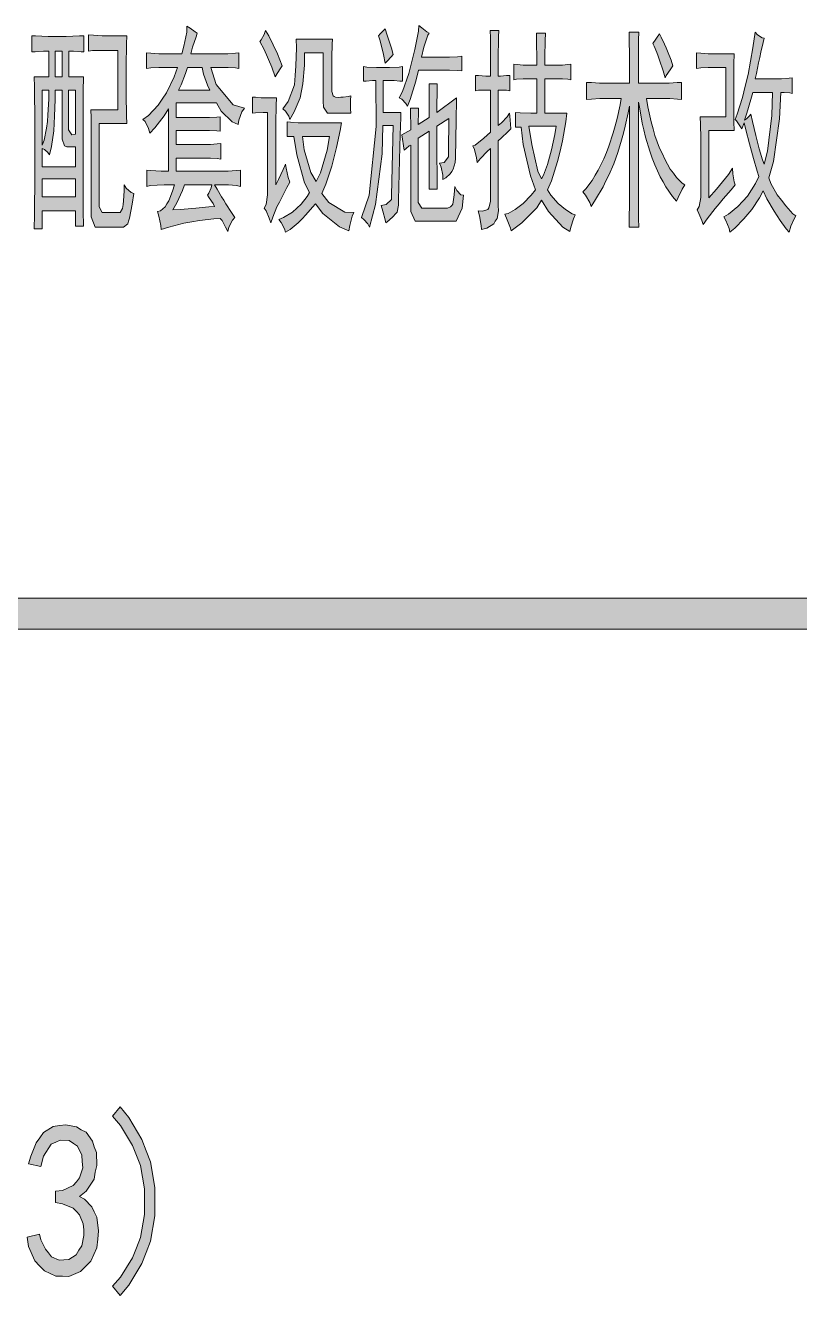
# Model space of a CAD drawing. Header units: millimetres. Extents: x 805 to 6044844, y 120 to 7887884.
# Drawn here: x 6040353 to 6041966, y 7809099 to 7811746 of the extents above; entities that cross this region are included whole.
import ezdxf

# ---------------------------------------------------------------- set-up
doc = ezdxf.new("R2010")
doc.units = ezdxf.units.MM

msp = doc.modelspace()

# ---------------------------------------------------------------- hatches: boundary and pattern name
h = msp.add_hatch(color=0)
h.paths.add_polyline_path([(6040711.1, 7811729.5), (6040708.4, 7811721.5), (6040701.4, 7811700), (6040697.6, 7811686.6), (6040766.9, 7811686.6), (6040774.9, 7811686.6), (6040790.5, 7811687.7), (6040797.5, 7811688.2), (6040797.5, 7811656), (6040791, 7811657.1), (6040775.5, 7811657.6), (6040766.9, 7811657.6), (6040739, 7811657.6), (6040750.2, 7811622.7), (6040785.7, 7811580.3), (6040809.3, 7811573.4), (6040803.9, 7811565.3), (6040797.5, 7811548.1), (6040796.4, 7811539), (6040784, 7811544.4), (6040761, 7811566.9), (6040750.8, 7811584.1), (6040667, 7811584.1), (6040667, 7811553.5), (6040729.3, 7811553.5), (6040736.8, 7811553.5), (6040751.8, 7811554.6), (6040758.8, 7811555.1), (6040758.8, 7811525.1), (6040751.8, 7811525.6), (6040736.8, 7811526.7), (6040729.3, 7811526.7), (6040667, 7811526.7), (6040667, 7811497.7), (6040730.9, 7811497.7), (6040738.4, 7811497.7), (6040752.4, 7811498.8), (6040759.9, 7811499.8), (6040759.9, 7811467.1), (6040752.4, 7811468.2), (6040738.4, 7811469.3), (6040730.9, 7811469.3), (6040667, 7811469.3), (6040667, 7811441.9), (6040767.9, 7811441.9), (6040775.5, 7811441.9), (6040792.1, 7811443), (6040801.2, 7811444), (6040801.2, 7811409.7), (6040792.6, 7811411.8), (6040776, 7811413.4), (6040767.9, 7811413.4), (6040747, 7811413.4), (6040752.4, 7811404.3), (6040761.5, 7811388.2), (6040766.3, 7811381.2), (6040770.6, 7811373.7), (6040782.4, 7811356), (6040789.4, 7811345.3), (6040784.6, 7811339.9), (6040777.1, 7811325.4), (6040774.4, 7811316.3), (6040770.1, 7811325.4), (6040762.6, 7811338.8), (6040758.8, 7811343.1), (6040745.4, 7811342.6), (6040715.9, 7811338.8), (6040699.8, 7811336.2), (6040683.1, 7811333.5), (6040651.5, 7811325.4), (6040635.9, 7811320.1), (6040634.8, 7811328.6), (6040631.1, 7811348), (6040628.4, 7811357.6), (6040634.3, 7811359.2), (6040644, 7811367.3), (6040647.7, 7811373.7), (6040651.5, 7811380.2), (6040659.5, 7811400), (6040663.8, 7811413.4), (6040641.8, 7811413.4), (6040612.8, 7811411.8), (6040605.9, 7811409.7), (6040605.9, 7811444), (6040613.4, 7811443), (6040635.9, 7811441.9), (6040650.9, 7811441.9), (6040650.9, 7811571.8), (6040641.8, 7811557.3), (6040622.5, 7811532), (6040612.3, 7811521.3), (6040609.6, 7811531), (6040602.6, 7811545.5), (6040597.8, 7811549.8), (6040609.1, 7811557.8), (6040629.5, 7811579.3), (6040638.1, 7811592.2), (6040646.7, 7811605), (6040662.8, 7811638.3), (6040669.7, 7811657.6), (6040638.6, 7811657.6), (6040631.1, 7811657.6), (6040614.4, 7811657.1), (6040605.3, 7811656), (6040605.3, 7811688.2), (6040614.4, 7811687.7), (6040631.1, 7811686.6), (6040638.6, 7811686.6), (6040678.9, 7811686.6), (6040683.1, 7811702.7), (6040689, 7811731.7), (6040689.6, 7811744), (6040696, 7811739.7), (6040706.8, 7811732.2)])
h.paths.add_polyline_path([(6040660.1, 7811361.4), (6040676.2, 7811361.9), (6040699.8, 7811364.1), (6040707.8, 7811364.6), (6040715.3, 7811365.7), (6040735.2, 7811367.3), (6040747, 7811368.4), (6040743.8, 7811374.8), (6040735.7, 7811386.6), (6040732, 7811392), (6040735.2, 7811396.3), (6040740, 7811407), (6040741.6, 7811413.4), (6040684.2, 7811413.4), (6040680.5, 7811401.6), (6040668.1, 7811375.9)])
h.paths.add_polyline_path([(6040737.3, 7811610.9), (6040732, 7811621.1), (6040723.9, 7811644.2), (6040721.2, 7811657.6), (6040690.7, 7811657.6), (6040686.4, 7811645.3), (6040677.2, 7811621.7), (6040671.9, 7811610.9)])
h = msp.add_hatch(color=0)
h.dxf.hatch_style = 2
h.paths.add_polyline_path([(6041102.3, 7811738.7), (6041107.1, 7811725.2), (6041115.7, 7811698.4), (6041119.5, 7811685), (6041115.2, 7811680.2), (6041106.6, 7811671), (6041102.3, 7811666.8), (6041099.1, 7811685), (6041092.1, 7811713.4), (6041088.9, 7811724.2), (6041092.1, 7811727.9), (6041099.1, 7811734.9)])
h = msp.add_hatch(color=0)
h.dxf.hatch_style = 2
h.paths.add_polyline_path([(6041194.1, 7811729.5), (6041191.4, 7811725.2), (6041183.3, 7811700), (6041178.5, 7811679.6), (6041228.9, 7811679.6), (6041237, 7811679.6), (6041253.6, 7811680.2), (6041262.2, 7811681.2), (6041262.2, 7811650.7), (6041253.6, 7811651.7), (6041237, 7811652.3), (6041228.9, 7811652.3), (6041172.1, 7811652.3), (6041166.7, 7811629.2), (6041154.9, 7811591.1), (6041149, 7811577.1), (6041145.8, 7811583), (6041137.2, 7811592.2), (6041131.8, 7811594.8), (6041138.8, 7811607.7), (6041152.2, 7811645.3), (6041158.1, 7811670.5), (6041164.5, 7811695.7), (6041172.1, 7811733.3), (6041173.1, 7811745.6), (6041179, 7811740.3), (6041189.2, 7811732.2)])
h = msp.add_hatch(color=0)
h.paths.add_polyline_path([(6040401.4, 7811638.3), (6040401.4, 7811692), (6040390.7, 7811692), (6040373.5, 7811690.9), (6040366, 7811690.4), (6040366, 7811724.2), (6040374, 7811723.6), (6040400.3, 7811722.6), (6040419.1, 7811722.6), (6040437.9, 7811722.6), (6040465.8, 7811723.6), (6040474.9, 7811724.2), (6040474.9, 7811690.4), (6040469, 7811690.9), (6040453.4, 7811692), (6040443.2, 7811692), (6040443.2, 7811638.3), (6040473.8, 7811638.3), (6040473.3, 7811608.3), (6040473.3, 7811532), (6040473.3, 7811485.4), (6040473.3, 7811438.7), (6040473.3, 7811359.2), (6040473.8, 7811327), (6040457.2, 7811327), (6040457.2, 7811359.2), (6040388, 7811359.2), (6040388, 7811321.7), (6040371.3, 7811321.7), (6040371.9, 7811350.6), (6040372.4, 7811433.3), (6040372.4, 7811487), (6040372.4, 7811541.7), (6040371.9, 7811617.4), (6040371.3, 7811638.3)])
h.paths.add_polyline_path([(6040388, 7811451), (6040457.2, 7811451), (6040457.2, 7811492.3), (6040439, 7811492.3), (6040434.1, 7811495), (6040429.3, 7811508.4), (6040429.3, 7811519.2), (6040429.3, 7811610.9), (6040414.8, 7811610.9), (6040414.8, 7811591.1), (6040413.7, 7811556.2), (6040412.7, 7811541.2), (6040412.1, 7811525.6), (6040407.3, 7811493.4), (6040403, 7811476.2), (6040399.8, 7811480.5), (6040392.3, 7811487), (6040388, 7811489.1)])
h.paths.add_polyline_path([(6040457.2, 7811388.2), (6040457.2, 7811425.8), (6040388, 7811425.8), (6040388, 7811388.2)])
h.paths.add_polyline_path([(6040442.7, 7811539), (6040442.7, 7811527.8), (6040449.7, 7811517.6), (6040457.2, 7811519.2), (6040457.2, 7811610.9), (6040442.7, 7811610.9)])
h.paths.add_polyline_path([(6040388, 7811496.1), (6040391.7, 7811506.8), (6040397.1, 7811531.5), (6040398.7, 7811545.5), (6040399.8, 7811559.4), (6040401.4, 7811592.2), (6040401.4, 7811610.9), (6040388, 7811610.9)])
h.paths.add_polyline_path([(6040429.3, 7811638.3), (6040429.3, 7811692), (6040414.8, 7811692), (6040414.8, 7811638.3)])
h = msp.add_hatch(color=0)
h.dxf.hatch_style = 2
h.paths.add_polyline_path([(6040484, 7811726.3), (6040494.8, 7811725.2), (6040512.5, 7811724.2), (6040520, 7811724.2), (6040564, 7811724.2), (6040563.5, 7811707), (6040562.9, 7811660.3), (6040562.9, 7811630.8), (6040562.9, 7811602.3), (6040563.5, 7811557.3), (6040564, 7811541.2), (6040506.6, 7811541.2), (6040506.6, 7811379.1), (6040506.6, 7811367.3), (6040512.5, 7811356), (6040517.8, 7811356), (6040546.8, 7811356), (6040550.6, 7811356), (6040554.9, 7811364.1), (6040556.5, 7811372.1), (6040557.6, 7811380.2), (6040558.6, 7811400.6), (6040558.6, 7811413.4), (6040562.9, 7811406.5), (6040573.1, 7811397.3), (6040578.5, 7811395.2), (6040575.3, 7811373.2), (6040569.9, 7811344.2), (6040567.8, 7811337.8), (6040566.1, 7811331.9), (6040557.6, 7811325.4), (6040551.1, 7811325.4), (6040506.6, 7811325.4), (6040498.5, 7811325.4), (6040489.9, 7811346.9), (6040489.9, 7811368.4), (6040489.9, 7811512.2), (6040489.9, 7811525.1), (6040489.9, 7811553.5), (6040489.4, 7811569.6), (6040545.8, 7811569.6), (6040545.8, 7811693.6), (6040523.2, 7811693.6), (6040492.6, 7811693), (6040484, 7811692)])
h = msp.add_hatch(color=0)
h.dxf.hatch_style = 2
h.paths.add_polyline_path([(6040853.3, 7811734.9), (6040860.2, 7811723.6), (6040878, 7811686.6), (6040888.2, 7811661.4), (6040884.9, 7811657.1), (6040877.4, 7811645.3), (6040873.7, 7811638.3), (6040866.2, 7811658.7), (6040850.1, 7811695.7), (6040841.5, 7811711.8), (6040844.1, 7811715.6), (6040850.1, 7811726.9)])
h = msp.add_hatch(color=0)
h.dxf.hatch_style = 2
h.paths.add_polyline_path([(6040989.6, 7811562.6), (6040982.1, 7811562.6), (6040974, 7811575), (6040973.5, 7811587.9), (6040973.5, 7811688.2), (6040934.3, 7811688.2), (6040934.3, 7811663), (6040931.1, 7811623.8), (6040928.4, 7811609.3), (6040925.2, 7811594.8), (6040912.8, 7811565.3), (6040903.7, 7811549.8), (6040901.6, 7811556.2), (6040894.6, 7811566.9), (6040889.2, 7811571.8), (6040900.5, 7811586.8), (6040913.4, 7811621.7), (6040915, 7811641.5), (6040916.6, 7811661.4), (6040917.7, 7811699), (6040917.1, 7811717.2), (6040992.8, 7811717.2), (6040992.3, 7811706.5), (6040991.7, 7811679.6), (6040991.7, 7811663), (6040991.7, 7811614.7), (6040991.7, 7811607.7), (6040993.9, 7811599.1), (6040996.6, 7811597.5), (6040999.2, 7811596.4), (6041006.2, 7811595.4), (6041010.5, 7811595.9), (6041014.8, 7811596.4), (6041025.5, 7811597.5), (6041031.4, 7811598.6), (6041030.4, 7811589.5), (6041030.4, 7811571.8), (6041031.4, 7811562.6)])
h = msp.add_hatch(color=0)
h.dxf.hatch_style = 2
h.paths.add_polyline_path([(6041362, 7811562.6), (6041362.6, 7811556.2), (6041363.7, 7811540.1), (6041364.7, 7811530.4), (6041358.3, 7811524), (6041345.4, 7811511.1), (6041338.4, 7811505.2), (6041338.4, 7811370.5), (6041339, 7811359.2), (6041335.7, 7811343.1), (6041332, 7811337.8), (6041328.8, 7811332.4), (6041314.3, 7811323.3), (6041303.5, 7811320.1), (6041302.5, 7811328.6), (6041299.3, 7811348.5), (6041296.6, 7811359.2), (6041305.2, 7811358.7), (6041316.4, 7811361.9), (6041318.6, 7811365.7), (6041320.2, 7811370), (6041322.3, 7811379.1), (6041322.3, 7811384.5), (6041322.3, 7811489.1), (6041315.4, 7811482.7), (6041301.4, 7811468.2), (6041294.4, 7811460.1), (6041293.3, 7811469.8), (6041288.5, 7811487), (6041285.3, 7811494.5), (6041290.1, 7811496.1), (6041308.4, 7811510.6), (6041322.3, 7811522.9), (6041322.3, 7811610.9), (6041312.7, 7811610.9), (6041297.1, 7811610.4), (6041290.7, 7811609.3), (6041290.7, 7811641.5), (6041297.1, 7811641), (6041312.7, 7811639.9), (6041322.3, 7811639.9), (6041322.3, 7811672.1), (6041321.8, 7811719.9), (6041321.3, 7811734.9), (6041339.5, 7811734.9), (6041339, 7811721.5), (6041338.4, 7811674.3), (6041338.4, 7811639.9), (6041343.3, 7811639.9), (6041355.6, 7811641), (6041362.6, 7811641.5), (6041362.6, 7811609.3), (6041355.6, 7811610.4), (6041343.3, 7811610.9), (6041338.4, 7811610.9), (6041338.4, 7811537.4), (6041344.9, 7811542.8), (6041356.7, 7811555.1)])
h = msp.add_hatch(color=0)
h.paths.add_polyline_path([(6041374.4, 7811564.2), (6041384, 7811563.7), (6041406.1, 7811562.6), (6041418.4, 7811562.6), (6041418.4, 7811634.5), (6041398, 7811634.5), (6041390, 7811634.5), (6041376.5, 7811633.5), (6041370.6, 7811632.4), (6041370.6, 7811665.1), (6041377.6, 7811664.1), (6041390, 7811663), (6041395.9, 7811663), (6041418.4, 7811663), (6041418.4, 7811676.9), (6041417.9, 7811709.7), (6041417.9, 7811729.5), (6041436.6, 7811729.5), (6041436.1, 7811713.4), (6041435.6, 7811680.2), (6041435.6, 7811663), (6041467.2, 7811663), (6041472.1, 7811663), (6041483.3, 7811664.1), (6041489.8, 7811665.1), (6041489.8, 7811632.4), (6041483.3, 7811633.5), (6041472.1, 7811634.5), (6041467.2, 7811634.5), (6041435.6, 7811634.5), (6041435.6, 7811562.6), (6041481.2, 7811562.6), (6041479, 7811544.4), (6041472.1, 7811505.2), (6041467.2, 7811483.7), (6041461.9, 7811461.7), (6041449, 7811421.5), (6041440.9, 7811402.7), (6041447.9, 7811392), (6041462.9, 7811374.8), (6041470.5, 7811368.4), (6041478.5, 7811361.9), (6041492.5, 7811353.3), (6041498.4, 7811350.6), (6041495.1, 7811342.6), (6041489.8, 7811325.4), (6041487.6, 7811316.3), (6041473.1, 7811325.4), (6041443.1, 7811357.6), (6041428.6, 7811381.2), (6041418.9, 7811365.7), (6041387.3, 7811334.5), (6041365.3, 7811317.9), (6041363.7, 7811323.3), (6041357.2, 7811340.4), (6041351.8, 7811352.3), (6041358.8, 7811353.9), (6041373.9, 7811361.9), (6041381.9, 7811368.4), (6041390, 7811374.8), (6041406.6, 7811392), (6041415.7, 7811402.7), (6041405.5, 7811432.2), (6041390.5, 7811497.7), (6041386.2, 7811533.7), (6041374.4, 7811533.7)])
h.paths.add_polyline_path([(6041402.3, 7811535.8), (6041408.2, 7811497.2), (6041421.1, 7811441.9), (6041428.6, 7811425.8), (6041432.4, 7811433.3), (6041440.9, 7811455.8), (6041445.2, 7811470.9), (6041449.5, 7811486.4), (6041456.5, 7811518.6), (6041459.2, 7811535.8)])
h = msp.add_hatch(color=0)
h.dxf.hatch_style = 2
h.paths.add_polyline_path([(6041611.6, 7811625.4), (6041611.6, 7811659.8), (6041611.6, 7811681.2), (6041611.1, 7811717.2), (6041611.1, 7811731.7), (6041631.5, 7811731.7), (6041630.9, 7811715.6), (6041630.4, 7811679.6), (6041630.4, 7811659.8), (6041630.4, 7811625.4), (6041687.3, 7811625.4), (6041694.8, 7811625.4), (6041711.4, 7811626.5), (6041720.5, 7811627), (6041720.5, 7811591.1), (6041712, 7811592.2), (6041695.9, 7811593.2), (6041688.3, 7811593.2), (6041647, 7811593.2), (6041649.7, 7811576.1), (6041656.7, 7811544.4), (6041661, 7811530.4), (6041664.7, 7811515.9), (6041674.4, 7811489.6), (6041680.3, 7811477.8), (6041685.7, 7811466.6), (6041696.9, 7811446.2), (6041703.4, 7811437.6), (6041709.8, 7811429), (6041721.6, 7811417.2), (6041727, 7811413.4), (6041721.6, 7811404.3), (6041713, 7811387.1), (6041709.8, 7811379.1), (6041701.8, 7811389.3), (6041687.8, 7811409.1), (6041681.9, 7811419.9), (6041676, 7811430.1), (6041664.7, 7811454.8), (6041659.4, 7811469.3), (6041654, 7811483.7), (6041645.4, 7811512.7), (6041641.7, 7811527.8), (6041638.4, 7811542.2), (6041633.1, 7811571.8), (6041630.4, 7811585.7), (6041630.4, 7811388.2), (6041630.4, 7811374.8), (6041630.9, 7811343.1), (6041631.5, 7811325.4), (6041611.1, 7811325.4), (6041611.1, 7811343.1), (6041611.6, 7811374.8), (6041611.6, 7811388.2), (6041611.6, 7811577.1), (6041608.9, 7811563.7), (6041603, 7811535.8), (6041599.3, 7811521.3), (6041595.5, 7811506.8), (6041587.5, 7811480.5), (6041583.7, 7811469.3), (6041579.4, 7811457.4), (6041568.7, 7811433.8), (6041562.8, 7811421.5), (6041556.9, 7811409.1), (6041541.3, 7811382.8), (6041531.6, 7811368.4), (6041529, 7811376.4), (6041520.4, 7811392), (6041514.5, 7811398.9), (6041520.9, 7811405.4), (6041533.8, 7811422.6), (6041540.2, 7811433.3), (6041546.7, 7811444), (6041558.5, 7811467.6), (6041563.8, 7811480.5), (6041568.7, 7811493.9), (6041577.8, 7811521.8), (6041582.1, 7811536.3), (6041586.4, 7811551.4), (6041592.3, 7811579.8), (6041594.4, 7811593.2), (6041556.9, 7811593.2), (6041549.9, 7811593.2), (6041532.7, 7811592.2), (6041522.5, 7811591.1), (6041522.5, 7811627), (6041532.7, 7811626.5), (6041549.3, 7811625.4), (6041555.8, 7811625.4)])
h = msp.add_hatch(color=0)
h.dxf.hatch_style = 2
h.paths.add_polyline_path([(6041674.4, 7811727.9), (6041678.1, 7811721), (6041685.1, 7811706.5), (6041688.3, 7811699), (6041691, 7811692), (6041698.5, 7811673.2), (6041702.3, 7811661.4), (6041696.4, 7811653.3), (6041688.3, 7811641), (6041686.2, 7811636.2), (6041681.9, 7811650.7), (6041674.4, 7811673.2), (6041671.7, 7811681.2), (6041668.5, 7811689.3), (6041663.1, 7811702.7), (6041660.4, 7811708.1)])
h = msp.add_hatch(color=0)
h.paths.add_polyline_path([(6041901.9, 7811427.9), (6041906.2, 7811416.1), (6041919.7, 7811392.5), (6041928.8, 7811381.2), (6041937.4, 7811369.4), (6041952.4, 7811353.3), (6041958.8, 7811348.5), (6041955.6, 7811344.2), (6041948.1, 7811327), (6041944.3, 7811314.7), (6041938.4, 7811321.7), (6041926.1, 7811338.8), (6041919.7, 7811348.5), (6041913.2, 7811358.7), (6041898.2, 7811384.5), (6041890.1, 7811400.6), (6041882.6, 7811386.6), (6041866.5, 7811361.9), (6041858.5, 7811352.3), (6041849.9, 7811342.6), (6041831.6, 7811323.3), (6041820.9, 7811314.7), (6041819.3, 7811322.7), (6041812.9, 7811338.8), (6041808.6, 7811346.9), (6041818.2, 7811352.3), (6041837.5, 7811368.4), (6041847.7, 7811379.1), (6041857.9, 7811389.8), (6041874.6, 7811416.1), (6041881.6, 7811431.1), (6041877.8, 7811441.9), (6041870.3, 7811468.2), (6041866, 7811483.7), (6041862.2, 7811498.8), (6041854.2, 7811528.3), (6041851, 7811542.8), (6041846.1, 7811530.4), (6041841.8, 7811536.3), (6041834.9, 7811546.5), (6041832.2, 7811549.8), (6041836.5, 7811561), (6041847.2, 7811595.4), (6041853.1, 7811619), (6041859, 7811643.1), (6041869.2, 7811699), (6041873.5, 7811731.7), (6041878.9, 7811726.3), (6041888.5, 7811719.9), (6041892.8, 7811718.8), (6041890.1, 7811709.7), (6041885.3, 7811689.8), (6041883.2, 7811678.6), (6041881, 7811667.3), (6041876.2, 7811645.3), (6041874, 7811634.5), (6041919.1, 7811634.5), (6041928.8, 7811634.5), (6041944.3, 7811635.6), (6041950.8, 7811636.2), (6041950.8, 7811604), (6041946, 7811605), (6041934.1, 7811605.6), (6041927.2, 7811605.6), (6041924.5, 7811550.8), (6041912.1, 7811461.7)])
h.paths.add_polyline_path([(6041851.5, 7811548.1), (6041855.8, 7811550.8), (6041862.2, 7811557.3), (6041864.9, 7811561), (6041868.1, 7811545.5), (6041875.1, 7811516.5), (6041878.9, 7811502.5), (6041882.1, 7811488.6), (6041889.1, 7811465.5), (6041892.3, 7811456.4), (6041899.3, 7811483.7), (6041908.4, 7811557.8), (6041910, 7811605.6), (6041868.7, 7811605.6), (6041864.9, 7811591.1), (6041856.3, 7811562.6)])
h = msp.add_hatch(color=0)
h.dxf.hatch_style = 2
h.paths.add_polyline_path([(6041830, 7811686.6), (6041829.5, 7811665.7), (6041829, 7811624.4), (6041829, 7811604), (6041829, 7811583), (6041829.5, 7811544.4), (6041830, 7811526.7), (6041776.9, 7811526.7), (6041776.9, 7811386.6), (6041793.5, 7811404.3), (6041818.2, 7811434.9), (6041826.3, 7811447.8), (6041827.3, 7811436.5), (6041830, 7811419.9), (6041832.2, 7811413.4), (6041823.6, 7811403.2), (6041807, 7811383.9), (6041798.9, 7811373.7), (6041790.3, 7811364.1), (6041773.7, 7811342.6), (6041765.6, 7811330.8), (6041762.9, 7811338.8), (6041756.5, 7811353.9), (6041752.7, 7811361.4), (6041757, 7811368.4), (6041760.3, 7811387.1), (6041760.3, 7811398.9), (6041760.3, 7811497.7), (6041760.3, 7811510.6), (6041759.7, 7811539), (6041759.2, 7811555.1), (6041812.9, 7811555.1), (6041812.9, 7811657.6), (6041783.3, 7811657.6), (6041775.8, 7811657.6), (6041760.3, 7811657.1), (6041751.7, 7811656), (6041751.7, 7811688.2), (6041760.3, 7811687.7), (6041775.8, 7811686.6), (6041783.3, 7811686.6)])
h = msp.add_hatch(color=0)
h.dxf.hatch_style = 2
h.paths.add_polyline_path([(6041138.8, 7811629.2), (6041133.4, 7811629.7), (6041121.6, 7811630.8), (6041115.7, 7811630.8), (6041098.5, 7811630.8), (6041098.5, 7811564.2), (6041135.6, 7811564.2), (6041135, 7811553.5), (6041134, 7811517.6), (6041133.4, 7811492.3), (6041130.7, 7811381.2), (6041130.7, 7811371), (6041127.5, 7811356.5), (6041123.8, 7811352.3), (6041120, 7811348), (6041110.3, 7811338.8), (6041103.9, 7811334.5), (6041102.8, 7811340.4), (6041097.5, 7811358.7), (6041094.2, 7811370.5), (6041105, 7811372.1), (6041115.7, 7811382.8), (6041115.7, 7811392), (6041119.5, 7811537.4), (6041097.5, 7811537.4), (6041096.4, 7811477.8), (6041082.4, 7811372.1), (6041070.1, 7811325.4), (6041066.3, 7811331.9), (6041058.3, 7811341.5), (6041053.5, 7811345.3), (6041069.6, 7811392), (6041084, 7811534.7), (6041083.5, 7811630.8), (6041076, 7811630.8), (6041063.1, 7811629.7), (6041057.2, 7811629.2), (6041057.2, 7811659.8), (6041064.2, 7811658.7), (6041084.6, 7811657.6), (6041097.5, 7811657.6), (6041111.4, 7811657.6), (6041131.8, 7811658.7), (6041138.8, 7811659.8)])
h = msp.add_hatch(color=0)
h.dxf.hatch_style = 2
h.paths.add_polyline_path([(6041156, 7811528.3), (6041156, 7811538.5), (6041155.4, 7811561), (6041155.4, 7811573.4), (6041172.1, 7811573.4), (6041172.1, 7811561.6), (6041171.5, 7811544.4), (6041171.5, 7811539), (6041194.6, 7811553.5), (6041194.6, 7811570.7), (6041194.1, 7811605.6), (6041194.1, 7811623.8), (6041210.7, 7811623.8), (6041210.7, 7811607.7), (6041210.2, 7811577.7), (6041210.2, 7811564.2), (6041251.5, 7811594.8), (6041251, 7811581.4), (6041250.4, 7811557.8), (6041250.4, 7811548.1), (6041249.3, 7811469.3), (6041248.8, 7811460.1), (6041244.5, 7811446.2), (6041241.3, 7811441.3), (6041238.1, 7811436.5), (6041228.9, 7811427.9), (6041222.5, 7811424.2), (6041222.5, 7811433.3), (6041219.3, 7811450.5), (6041216.1, 7811458.5), (6041225.7, 7811460.1), (6041234.9, 7811471.9), (6041234.3, 7811481.6), (6041235.4, 7811551.9), (6041210.2, 7811535.8), (6041210.2, 7811487), (6041210.7, 7811421.5), (6041210.7, 7811404.3), (6041194.1, 7811404.3), (6041194.1, 7811425.8), (6041194.6, 7811486.4), (6041194.6, 7811525.1), (6041171.5, 7811510.6), (6041171.5, 7811388.2), (6041171.5, 7811376.4), (6041179, 7811364.6), (6041186.6, 7811364.6), (6041227.9, 7811364.6), (6041232.2, 7811364.6), (6041238.6, 7811367.8), (6041241.3, 7811370.5), (6041243.4, 7811373.2), (6041246.7, 7811392.5), (6041247.7, 7811409.7), (6041252, 7811401.6), (6041260.6, 7811392.5), (6041266, 7811392), (6041263.3, 7811364.6), (6041250.4, 7811337.8), (6041239.7, 7811337.8), (6041174.2, 7811337.8), (6041165.1, 7811337.8), (6041156, 7811357.6), (6041156, 7811377.5), (6041156, 7811496.1), (6041152.7, 7811494.5), (6041146.3, 7811489.1), (6041142.5, 7811485.4), (6041137.2, 7811517.6)])
h = msp.add_hatch(color=0)
h.dxf.hatch_style = 2
h.paths.add_polyline_path([(6040875.8, 7811594.8), (6040875.3, 7811578.7), (6040874.7, 7811542.8), (6040874.7, 7811522.9), (6040874.7, 7811413.4), (6040880.6, 7811424.2), (6040890.3, 7811445.6), (6040894.6, 7811456.4), (6040896.2, 7811447.8), (6040900.5, 7811428.5), (6040903.7, 7811418.8), (6040897.8, 7811408.1), (6040887.1, 7811387.1), (6040882.3, 7811377.5), (6040876.9, 7811367.3), (6040868.3, 7811345.8), (6040864, 7811334.5), (6040860.8, 7811344.2), (6040854.3, 7811359.2), (6040850.6, 7811364.6), (6040854.3, 7811372.1), (6040857.6, 7811392.5), (6040857.6, 7811406.5), (6040857.6, 7811564.2), (6040848.4, 7811564.2), (6040832.3, 7811563.7), (6040826.4, 7811562.6), (6040826.4, 7811596.4), (6040832.3, 7811595.9), (6040844.1, 7811594.8), (6040850.6, 7811594.8)])
h = msp.add_hatch(color=0)
h.paths.add_polyline_path([(6040898.4, 7811544.4), (6040905.3, 7811543.9), (6040921.4, 7811542.8), (6040930.6, 7811542.8), (6041011.6, 7811542.8), (6041008.9, 7811526.7), (6041001.4, 7811491.3), (6040996.6, 7811471.9), (6040991.7, 7811452.6), (6040978.9, 7811414.5), (6040970.8, 7811395.2), (6040985.3, 7811376.4), (6041018.6, 7811356.5), (6041037.4, 7811356), (6041034.1, 7811348), (6041028.8, 7811328.6), (6041026.6, 7811317.9), (6041007.3, 7811326), (6040973, 7811353.9), (6040957.4, 7811373.7), (6040951.5, 7811366.7), (6040937.5, 7811351.2), (6040929.5, 7811342.6), (6040921.4, 7811334), (6040904.3, 7811320.1), (6040894.6, 7811314.7), (6040893, 7811321.7), (6040886, 7811335.1), (6040881.2, 7811341.5), (6040890.8, 7811345.3), (6040909.6, 7811356.5), (6040918.2, 7811364.6), (6040927.3, 7811373.2), (6040940.2, 7811389.3), (6040945, 7811397.3), (6040934.8, 7811417.7), (6040918.7, 7811476.2), (6040912.3, 7811513.8), (6040898.4, 7811513.8)])
h.paths.add_polyline_path([(6040958.5, 7811420.4), (6040967.6, 7811438.7), (6040981.5, 7811485.4), (6040986.4, 7811513.8), (6040930.6, 7811513.8), (6040933.8, 7811486.4), (6040947.7, 7811439.2)])
h = msp.add_hatch(color=0)
h.dxf.hatch_style = 2
h.paths.add_polyline_path([(6035838.5, 7810487.7), (6035838.5, 7810552.1), (6043344, 7810552.1), (6043344, 7810487.7)])
h = msp.add_hatch(color=0)
h.dxf.hatch_style = 2
h.paths.add_polyline_path([(6040622.5, 7809294.6), (6040622.5, 7809265.1), (6040613.4, 7809212), (6040604.3, 7809188.4), (6040595.7, 7809165.3), (6040568.3, 7809120.2), (6040550.6, 7809098.7), (6040534.5, 7809118.6), (6040551.1, 7809137.4), (6040575.8, 7809177.1), (6040584.4, 7809198.6), (6040592.4, 7809219.5), (6040601, 7809267.8), (6040601, 7809294.6), (6040601, 7809321.5), (6040592.4, 7809369.8), (6040584.4, 7809390.7), (6040575.8, 7809411.6), (6040551.1, 7809452.9), (6040534.5, 7809472.3), (6040550.6, 7809492.1), (6040568.3, 7809469.6), (6040595.7, 7809424), (6040604.3, 7809400.4), (6040613.4, 7809377.3), (6040622.5, 7809324.1)])
h = msp.add_hatch(color=0)
h.dxf.hatch_style = 2
h.paths.add_polyline_path([(6040356.3, 7809220.6), (6040382.1, 7809226.5), (6040385.3, 7809214.7), (6040394.4, 7809195.3), (6040400.9, 7809187.8), (6040407.3, 7809179.8), (6040423.4, 7809172.8), (6040433.1, 7809173.3), (6040443.2, 7809173.9), (6040458.3, 7809183.5), (6040464.2, 7809193.2), (6040470.1, 7809202.3), (6040474.9, 7809223.8), (6040474.4, 7809236.1), (6040473.3, 7809248.5), (6040465.8, 7809267.3), (6040459.3, 7809273.7), (6040452.4, 7809280.7), (6040430.4, 7809289.8), (6040415.3, 7809292.5), (6040415.3, 7809316.1), (6040430.4, 7809317.7), (6040452.4, 7809327.9), (6040459.3, 7809335.9), (6040465.8, 7809344), (6040472.2, 7809364.9), (6040471.2, 7809378.3), (6040470.6, 7809391.2), (6040461.5, 7809410), (6040452.9, 7809415.9), (6040444.3, 7809421.8), (6040425.5, 7809422.9), (6040415.9, 7809418.6), (6040406.2, 7809414.3), (6040390.7, 7809389.1), (6040385.3, 7809368.1), (6040359, 7809373.5), (6040363.8, 7809389.6), (6040375.6, 7809417), (6040383.1, 7809427.7), (6040390.7, 7809438.5), (6040411, 7809450.8), (6040423.9, 7809452.9), (6040436.8, 7809454.6), (6040459.3, 7809450.3), (6040469, 7809444.4), (6040479.2, 7809439), (6040492.6, 7809420.7), (6040496.4, 7809408.4), (6040500.7, 7809396.6), (6040501.7, 7809369.8), (6040498.5, 7809355.8), (6040495.8, 7809341.3), (6040479.2, 7809316.1), (6040465.8, 7809305.4), (6040476, 7809300), (6040491, 7809283.9), (6040496.4, 7809273.2), (6040501.7, 7809262.4), (6040505.5, 7809234), (6040503.9, 7809216.3), (6040501.7, 7809198.6), (6040489.4, 7809170.7), (6040478.7, 7809159.9), (6040467.9, 7809149.2), (6040443.2, 7809138.5), (6040429.8, 7809139), (6040415.9, 7809139.5), (6040392.3, 7809150.3), (6040382.1, 7809160.5), (6040372.4, 7809171.2), (6040359, 7809201.2)])

# ---------------------------------------------------------------- linework, layer by layer
at = {"color": 0, "lineweight": 0}
for points in [[(6040711.1, 7811729.5), (6040708.4, 7811721.5), (6040701.4, 7811700), (6040697.6, 7811686.6), (6040766.9, 7811686.6), (6040774.9, 7811686.6), (6040790.5, 7811687.7), (6040797.5, 7811688.2), (6040797.5, 7811656), (6040791, 7811657.1), (6040775.5, 7811657.6), (6040766.9, 7811657.6), (6040739, 7811657.6), (6040750.2, 7811622.7), (6040785.7, 7811580.3), (6040809.3, 7811573.4), (6040803.9, 7811565.3), (6040797.5, 7811548.1), (6040796.4, 7811539), (6040784, 7811544.4), (6040761, 7811566.9), (6040750.8, 7811584.1), (6040667, 7811584.1), (6040667, 7811553.5), (6040729.3, 7811553.5), (6040736.8, 7811553.5), (6040751.8, 7811554.6), (6040758.8, 7811555.1), (6040758.8, 7811525.1), (6040751.8, 7811525.6), (6040736.8, 7811526.7), (6040729.3, 7811526.7), (6040667, 7811526.7), (6040667, 7811497.7), (6040730.9, 7811497.7), (6040738.4, 7811497.7), (6040752.4, 7811498.8), (6040759.9, 7811499.8), (6040759.9, 7811467.1), (6040752.4, 7811468.2), (6040738.4, 7811469.3), (6040730.9, 7811469.3), (6040667, 7811469.3), (6040667, 7811441.9), (6040767.9, 7811441.9), (6040775.5, 7811441.9), (6040792.1, 7811443), (6040801.2, 7811444), (6040801.2, 7811409.7), (6040792.6, 7811411.8), (6040776, 7811413.4), (6040767.9, 7811413.4), (6040747, 7811413.4), (6040752.4, 7811404.3), (6040761.5, 7811388.2), (6040766.3, 7811381.2), (6040770.6, 7811373.7), (6040782.4, 7811356), (6040789.4, 7811345.3), (6040784.6, 7811339.9), (6040777.1, 7811325.4), (6040774.4, 7811316.3), (6040770.1, 7811325.4), (6040762.6, 7811338.8), (6040758.8, 7811343.1), (6040745.4, 7811342.6), (6040715.9, 7811338.8), (6040699.8, 7811336.2), (6040683.1, 7811333.5), (6040651.5, 7811325.4), (6040635.9, 7811320.1), (6040634.8, 7811328.6), (6040631.1, 7811348), (6040628.4, 7811357.6), (6040634.3, 7811359.2), (6040644, 7811367.3), (6040647.7, 7811373.7), (6040651.5, 7811380.2), (6040659.5, 7811400), (6040663.8, 7811413.4), (6040641.8, 7811413.4), (6040612.8, 7811411.8), (6040605.9, 7811409.7), (6040605.9, 7811444), (6040613.4, 7811443), (6040635.9, 7811441.9), (6040650.9, 7811441.9), (6040650.9, 7811571.8), (6040641.8, 7811557.3), (6040622.5, 7811532), (6040612.3, 7811521.3), (6040609.6, 7811531), (6040602.6, 7811545.5), (6040597.8, 7811549.8), (6040609.1, 7811557.8), (6040629.5, 7811579.3), (6040638.1, 7811592.2), (6040646.7, 7811605), (6040662.8, 7811638.3), (6040669.7, 7811657.6), (6040638.6, 7811657.6), (6040631.1, 7811657.6), (6040614.4, 7811657.1), (6040605.3, 7811656), (6040605.3, 7811688.2), (6040614.4, 7811687.7), (6040631.1, 7811686.6), (6040638.6, 7811686.6), (6040678.9, 7811686.6), (6040683.1, 7811702.7), (6040689, 7811731.7), (6040689.6, 7811744), (6040696, 7811739.7), (6040706.8, 7811732.2)], [(6041102.3, 7811738.7), (6041107.1, 7811725.2), (6041115.7, 7811698.4), (6041119.5, 7811685), (6041115.2, 7811680.2), (6041106.6, 7811671), (6041102.3, 7811666.8), (6041099.1, 7811685), (6041092.1, 7811713.4), (6041088.9, 7811724.2), (6041092.1, 7811727.9), (6041099.1, 7811734.9)], [(6041194.1, 7811729.5), (6041191.4, 7811725.2), (6041183.3, 7811700), (6041178.5, 7811679.6), (6041228.9, 7811679.6), (6041237, 7811679.6), (6041253.6, 7811680.2), (6041262.2, 7811681.2), (6041262.2, 7811650.7), (6041253.6, 7811651.7), (6041237, 7811652.3), (6041228.9, 7811652.3), (6041172.1, 7811652.3), (6041166.7, 7811629.2), (6041154.9, 7811591.1), (6041149, 7811577.1), (6041145.8, 7811583), (6041137.2, 7811592.2), (6041131.8, 7811594.8), (6041138.8, 7811607.7), (6041152.2, 7811645.3), (6041158.1, 7811670.5), (6041164.5, 7811695.7), (6041172.1, 7811733.3), (6041173.1, 7811745.6), (6041179, 7811740.3), (6041189.2, 7811732.2)], [(6040401.4, 7811638.3), (6040401.4, 7811692), (6040390.7, 7811692), (6040373.5, 7811690.9), (6040366, 7811690.4), (6040366, 7811724.2), (6040374, 7811723.6), (6040400.3, 7811722.6), (6040419.1, 7811722.6), (6040437.9, 7811722.6), (6040465.8, 7811723.6), (6040474.9, 7811724.2), (6040474.9, 7811690.4), (6040469, 7811690.9), (6040453.4, 7811692), (6040443.2, 7811692), (6040443.2, 7811638.3), (6040473.8, 7811638.3), (6040473.3, 7811608.3), (6040473.3, 7811532), (6040473.3, 7811485.4), (6040473.3, 7811438.7), (6040473.3, 7811359.2), (6040473.8, 7811327), (6040457.2, 7811327), (6040457.2, 7811359.2), (6040388, 7811359.2), (6040388, 7811321.7), (6040371.3, 7811321.7), (6040371.9, 7811350.6), (6040372.4, 7811433.3), (6040372.4, 7811487), (6040372.4, 7811541.7), (6040371.9, 7811617.4), (6040371.3, 7811638.3)], [(6040484, 7811726.3), (6040494.8, 7811725.2), (6040512.5, 7811724.2), (6040520, 7811724.2), (6040564, 7811724.2), (6040563.5, 7811707), (6040562.9, 7811660.3), (6040562.9, 7811630.8), (6040562.9, 7811602.3), (6040563.5, 7811557.3), (6040564, 7811541.2), (6040506.6, 7811541.2), (6040506.6, 7811379.1), (6040506.6, 7811367.3), (6040512.5, 7811356), (6040517.8, 7811356), (6040546.8, 7811356), (6040550.6, 7811356), (6040554.9, 7811364.1), (6040556.5, 7811372.1), (6040557.6, 7811380.2), (6040558.6, 7811400.6), (6040558.6, 7811413.4), (6040562.9, 7811406.5), (6040573.1, 7811397.3), (6040578.5, 7811395.2), (6040575.3, 7811373.2), (6040569.9, 7811344.2), (6040567.8, 7811337.8), (6040566.1, 7811331.9), (6040557.6, 7811325.4), (6040551.1, 7811325.4), (6040506.6, 7811325.4), (6040498.5, 7811325.4), (6040489.9, 7811346.9), (6040489.9, 7811368.4), (6040489.9, 7811512.2), (6040489.9, 7811525.1), (6040489.9, 7811553.5), (6040489.4, 7811569.6), (6040545.8, 7811569.6), (6040545.8, 7811693.6), (6040523.2, 7811693.6), (6040492.6, 7811693), (6040484, 7811692)], [(6040853.3, 7811734.9), (6040860.2, 7811723.6), (6040878, 7811686.6), (6040888.2, 7811661.4), (6040884.9, 7811657.1), (6040877.4, 7811645.3), (6040873.7, 7811638.3), (6040866.2, 7811658.7), (6040850.1, 7811695.7), (6040841.5, 7811711.8), (6040844.1, 7811715.6), (6040850.1, 7811726.9)], [(6040989.6, 7811562.6), (6040982.1, 7811562.6), (6040974, 7811575), (6040973.5, 7811587.9), (6040973.5, 7811688.2), (6040934.3, 7811688.2), (6040934.3, 7811663), (6040931.1, 7811623.8), (6040928.4, 7811609.3), (6040925.2, 7811594.8), (6040912.8, 7811565.3), (6040903.7, 7811549.8), (6040901.6, 7811556.2), (6040894.6, 7811566.9), (6040889.2, 7811571.8), (6040900.5, 7811586.8), (6040913.4, 7811621.7), (6040915, 7811641.5), (6040916.6, 7811661.4), (6040917.7, 7811699), (6040917.1, 7811717.2), (6040992.8, 7811717.2), (6040992.3, 7811706.5), (6040991.7, 7811679.6), (6040991.7, 7811663), (6040991.7, 7811614.7), (6040991.7, 7811607.7), (6040993.9, 7811599.1), (6040996.6, 7811597.5), (6040999.2, 7811596.4), (6041006.2, 7811595.4), (6041010.5, 7811595.9), (6041014.8, 7811596.4), (6041025.5, 7811597.5), (6041031.4, 7811598.6), (6041030.4, 7811589.5), (6041030.4, 7811571.8), (6041031.4, 7811562.6)], [(6041362, 7811562.6), (6041362.6, 7811556.2), (6041363.7, 7811540.1), (6041364.7, 7811530.4), (6041358.3, 7811524), (6041345.4, 7811511.1), (6041338.4, 7811505.2), (6041338.4, 7811370.5), (6041339, 7811359.2), (6041335.7, 7811343.1), (6041332, 7811337.8), (6041328.8, 7811332.4), (6041314.3, 7811323.3), (6041303.5, 7811320.1), (6041302.5, 7811328.6), (6041299.3, 7811348.5), (6041296.6, 7811359.2), (6041305.2, 7811358.7), (6041316.4, 7811361.9), (6041318.6, 7811365.7), (6041320.2, 7811370), (6041322.3, 7811379.1), (6041322.3, 7811384.5), (6041322.3, 7811489.1), (6041315.4, 7811482.7), (6041301.4, 7811468.2), (6041294.4, 7811460.1), (6041293.3, 7811469.8), (6041288.5, 7811487), (6041285.3, 7811494.5), (6041290.1, 7811496.1), (6041308.4, 7811510.6), (6041322.3, 7811522.9), (6041322.3, 7811610.9), (6041312.7, 7811610.9), (6041297.1, 7811610.4), (6041290.7, 7811609.3), (6041290.7, 7811641.5), (6041297.1, 7811641), (6041312.7, 7811639.9), (6041322.3, 7811639.9), (6041322.3, 7811672.1), (6041321.8, 7811719.9), (6041321.3, 7811734.9), (6041339.5, 7811734.9), (6041339, 7811721.5), (6041338.4, 7811674.3), (6041338.4, 7811639.9), (6041343.3, 7811639.9), (6041355.6, 7811641), (6041362.6, 7811641.5), (6041362.6, 7811609.3), (6041355.6, 7811610.4), (6041343.3, 7811610.9), (6041338.4, 7811610.9), (6041338.4, 7811537.4), (6041344.9, 7811542.8), (6041356.7, 7811555.1)], [(6041374.4, 7811564.2), (6041384, 7811563.7), (6041406.1, 7811562.6), (6041418.4, 7811562.6), (6041418.4, 7811634.5), (6041398, 7811634.5), (6041390, 7811634.5), (6041376.5, 7811633.5), (6041370.6, 7811632.4), (6041370.6, 7811665.1), (6041377.6, 7811664.1), (6041390, 7811663), (6041395.9, 7811663), (6041418.4, 7811663), (6041418.4, 7811676.9), (6041417.9, 7811709.7), (6041417.9, 7811729.5), (6041436.6, 7811729.5), (6041436.1, 7811713.4), (6041435.6, 7811680.2), (6041435.6, 7811663), (6041467.2, 7811663), (6041472.1, 7811663), (6041483.3, 7811664.1), (6041489.8, 7811665.1), (6041489.8, 7811632.4), (6041483.3, 7811633.5), (6041472.1, 7811634.5), (6041467.2, 7811634.5), (6041435.6, 7811634.5), (6041435.6, 7811562.6), (6041481.2, 7811562.6), (6041479, 7811544.4), (6041472.1, 7811505.2), (6041467.2, 7811483.7), (6041461.9, 7811461.7), (6041449, 7811421.5), (6041440.9, 7811402.7), (6041447.9, 7811392), (6041462.9, 7811374.8), (6041470.5, 7811368.4), (6041478.5, 7811361.9), (6041492.5, 7811353.3), (6041498.4, 7811350.6), (6041495.1, 7811342.6), (6041489.8, 7811325.4), (6041487.6, 7811316.3), (6041473.1, 7811325.4), (6041443.1, 7811357.6), (6041428.6, 7811381.2), (6041418.9, 7811365.7), (6041387.3, 7811334.5), (6041365.3, 7811317.9), (6041363.7, 7811323.3), (6041357.2, 7811340.4), (6041351.8, 7811352.3), (6041358.8, 7811353.9), (6041373.9, 7811361.9), (6041381.9, 7811368.4), (6041390, 7811374.8), (6041406.6, 7811392), (6041415.7, 7811402.7), (6041405.5, 7811432.2), (6041390.5, 7811497.7), (6041386.2, 7811533.7), (6041374.4, 7811533.7)], [(6041611.6, 7811625.4), (6041611.6, 7811659.8), (6041611.6, 7811681.2), (6041611.1, 7811717.2), (6041611.1, 7811731.7), (6041631.5, 7811731.7), (6041630.9, 7811715.6), (6041630.4, 7811679.6), (6041630.4, 7811659.8), (6041630.4, 7811625.4), (6041687.3, 7811625.4), (6041694.8, 7811625.4), (6041711.4, 7811626.5), (6041720.5, 7811627), (6041720.5, 7811591.1), (6041712, 7811592.2), (6041695.9, 7811593.2), (6041688.3, 7811593.2), (6041647, 7811593.2), (6041649.7, 7811576.1), (6041656.7, 7811544.4), (6041661, 7811530.4), (6041664.7, 7811515.9), (6041674.4, 7811489.6), (6041680.3, 7811477.8), (6041685.7, 7811466.6), (6041696.9, 7811446.2), (6041703.4, 7811437.6), (6041709.8, 7811429), (6041721.6, 7811417.2), (6041727, 7811413.4), (6041721.6, 7811404.3), (6041713, 7811387.1), (6041709.8, 7811379.1), (6041701.8, 7811389.3), (6041687.8, 7811409.1), (6041681.9, 7811419.9), (6041676, 7811430.1), (6041664.7, 7811454.8), (6041659.4, 7811469.3), (6041654, 7811483.7), (6041645.4, 7811512.7), (6041641.7, 7811527.8), (6041638.4, 7811542.2), (6041633.1, 7811571.8), (6041630.4, 7811585.7), (6041630.4, 7811388.2), (6041630.4, 7811374.8), (6041630.9, 7811343.1), (6041631.5, 7811325.4), (6041611.1, 7811325.4), (6041611.1, 7811343.1), (6041611.6, 7811374.8), (6041611.6, 7811388.2), (6041611.6, 7811577.1), (6041608.9, 7811563.7), (6041603, 7811535.8), (6041599.3, 7811521.3), (6041595.5, 7811506.8), (6041587.5, 7811480.5), (6041583.7, 7811469.3), (6041579.4, 7811457.4), (6041568.7, 7811433.8), (6041562.8, 7811421.5), (6041556.9, 7811409.1), (6041541.3, 7811382.8), (6041531.6, 7811368.4), (6041529, 7811376.4), (6041520.4, 7811392), (6041514.5, 7811398.9), (6041520.9, 7811405.4), (6041533.8, 7811422.6), (6041540.2, 7811433.3), (6041546.7, 7811444), (6041558.5, 7811467.6), (6041563.8, 7811480.5), (6041568.7, 7811493.9), (6041577.8, 7811521.8), (6041582.1, 7811536.3), (6041586.4, 7811551.4), (6041592.3, 7811579.8), (6041594.4, 7811593.2), (6041556.9, 7811593.2), (6041549.9, 7811593.2), (6041532.7, 7811592.2), (6041522.5, 7811591.1), (6041522.5, 7811627), (6041532.7, 7811626.5), (6041549.3, 7811625.4), (6041555.8, 7811625.4)], [(6041674.4, 7811727.9), (6041678.1, 7811721), (6041685.1, 7811706.5), (6041688.3, 7811699), (6041691, 7811692), (6041698.5, 7811673.2), (6041702.3, 7811661.4), (6041696.4, 7811653.3), (6041688.3, 7811641), (6041686.2, 7811636.2), (6041681.9, 7811650.7), (6041674.4, 7811673.2), (6041671.7, 7811681.2), (6041668.5, 7811689.3), (6041663.1, 7811702.7), (6041660.4, 7811708.1)], [(6041901.9, 7811427.9), (6041906.2, 7811416.1), (6041919.7, 7811392.5), (6041928.8, 7811381.2), (6041937.4, 7811369.4), (6041952.4, 7811353.3), (6041958.8, 7811348.5), (6041955.6, 7811344.2), (6041948.1, 7811327), (6041944.3, 7811314.7), (6041938.4, 7811321.7), (6041926.1, 7811338.8), (6041919.7, 7811348.5), (6041913.2, 7811358.7), (6041898.2, 7811384.5), (6041890.1, 7811400.6), (6041882.6, 7811386.6), (6041866.5, 7811361.9), (6041858.5, 7811352.3), (6041849.9, 7811342.6), (6041831.6, 7811323.3), (6041820.9, 7811314.7), (6041819.3, 7811322.7), (6041812.9, 7811338.8), (6041808.6, 7811346.9), (6041818.2, 7811352.3), (6041837.5, 7811368.4), (6041847.7, 7811379.1), (6041857.9, 7811389.8), (6041874.6, 7811416.1), (6041881.6, 7811431.1), (6041877.8, 7811441.9), (6041870.3, 7811468.2), (6041866, 7811483.7), (6041862.2, 7811498.8), (6041854.2, 7811528.3), (6041851, 7811542.8), (6041846.1, 7811530.4), (6041841.8, 7811536.3), (6041834.9, 7811546.5), (6041832.2, 7811549.8), (6041836.5, 7811561), (6041847.2, 7811595.4), (6041853.1, 7811619), (6041859, 7811643.1), (6041869.2, 7811699), (6041873.5, 7811731.7), (6041878.9, 7811726.3), (6041888.5, 7811719.9), (6041892.8, 7811718.8), (6041890.1, 7811709.7), (6041885.3, 7811689.8), (6041883.2, 7811678.6), (6041881, 7811667.3), (6041876.2, 7811645.3), (6041874, 7811634.5), (6041919.1, 7811634.5), (6041928.8, 7811634.5), (6041944.3, 7811635.6), (6041950.8, 7811636.2), (6041950.8, 7811604), (6041946, 7811605), (6041934.1, 7811605.6), (6041927.2, 7811605.6), (6041924.5, 7811550.8), (6041912.1, 7811461.7)], [(6040429.3, 7811638.3), (6040429.3, 7811692), (6040414.8, 7811692), (6040414.8, 7811638.3)], [(6041830, 7811686.6), (6041829.5, 7811665.7), (6041829, 7811624.4), (6041829, 7811604), (6041829, 7811583), (6041829.5, 7811544.4), (6041830, 7811526.7), (6041776.9, 7811526.7), (6041776.9, 7811386.6), (6041793.5, 7811404.3), (6041818.2, 7811434.9), (6041826.3, 7811447.8), (6041827.3, 7811436.5), (6041830, 7811419.9), (6041832.2, 7811413.4), (6041823.6, 7811403.2), (6041807, 7811383.9), (6041798.9, 7811373.7), (6041790.3, 7811364.1), (6041773.7, 7811342.6), (6041765.6, 7811330.8), (6041762.9, 7811338.8), (6041756.5, 7811353.9), (6041752.7, 7811361.4), (6041757, 7811368.4), (6041760.3, 7811387.1), (6041760.3, 7811398.9), (6041760.3, 7811497.7), (6041760.3, 7811510.6), (6041759.7, 7811539), (6041759.2, 7811555.1), (6041812.9, 7811555.1), (6041812.9, 7811657.6), (6041783.3, 7811657.6), (6041775.8, 7811657.6), (6041760.3, 7811657.1), (6041751.7, 7811656), (6041751.7, 7811688.2), (6041760.3, 7811687.7), (6041775.8, 7811686.6), (6041783.3, 7811686.6)], [(6040737.3, 7811610.9), (6040732, 7811621.1), (6040723.9, 7811644.2), (6040721.2, 7811657.6), (6040690.7, 7811657.6), (6040686.4, 7811645.3), (6040677.2, 7811621.7), (6040671.9, 7811610.9)], [(6041138.8, 7811629.2), (6041133.4, 7811629.7), (6041121.6, 7811630.8), (6041115.7, 7811630.8), (6041098.5, 7811630.8), (6041098.5, 7811564.2), (6041135.6, 7811564.2), (6041135, 7811553.5), (6041134, 7811517.6), (6041133.4, 7811492.3), (6041130.7, 7811381.2), (6041130.7, 7811371), (6041127.5, 7811356.5), (6041123.8, 7811352.3), (6041120, 7811348), (6041110.3, 7811338.8), (6041103.9, 7811334.5), (6041102.8, 7811340.4), (6041097.5, 7811358.7), (6041094.2, 7811370.5), (6041105, 7811372.1), (6041115.7, 7811382.8), (6041115.7, 7811392), (6041119.5, 7811537.4), (6041097.5, 7811537.4), (6041096.4, 7811477.8), (6041082.4, 7811372.1), (6041070.1, 7811325.4), (6041066.3, 7811331.9), (6041058.3, 7811341.5), (6041053.5, 7811345.3), (6041069.6, 7811392), (6041084, 7811534.7), (6041083.5, 7811630.8), (6041076, 7811630.8), (6041063.1, 7811629.7), (6041057.2, 7811629.2), (6041057.2, 7811659.8), (6041064.2, 7811658.7), (6041084.6, 7811657.6), (6041097.5, 7811657.6), (6041111.4, 7811657.6), (6041131.8, 7811658.7), (6041138.8, 7811659.8)], [(6040388, 7811451), (6040457.2, 7811451), (6040457.2, 7811492.3), (6040439, 7811492.3), (6040434.1, 7811495), (6040429.3, 7811508.4), (6040429.3, 7811519.2), (6040429.3, 7811610.9), (6040414.8, 7811610.9), (6040414.8, 7811591.1), (6040413.7, 7811556.2), (6040412.7, 7811541.2), (6040412.1, 7811525.6), (6040407.3, 7811493.4), (6040403, 7811476.2), (6040399.8, 7811480.5), (6040392.3, 7811487), (6040388, 7811489.1)], [(6040388, 7811496.1), (6040391.7, 7811506.8), (6040397.1, 7811531.5), (6040398.7, 7811545.5), (6040399.8, 7811559.4), (6040401.4, 7811592.2), (6040401.4, 7811610.9), (6040388, 7811610.9)], [(6040442.7, 7811539), (6040442.7, 7811527.8), (6040449.7, 7811517.6), (6040457.2, 7811519.2), (6040457.2, 7811610.9), (6040442.7, 7811610.9)], [(6041156, 7811528.3), (6041156, 7811538.5), (6041155.4, 7811561), (6041155.4, 7811573.4), (6041172.1, 7811573.4), (6041172.1, 7811561.6), (6041171.5, 7811544.4), (6041171.5, 7811539), (6041194.6, 7811553.5), (6041194.6, 7811570.7), (6041194.1, 7811605.6), (6041194.1, 7811623.8), (6041210.7, 7811623.8), (6041210.7, 7811607.7), (6041210.2, 7811577.7), (6041210.2, 7811564.2), (6041251.5, 7811594.8), (6041251, 7811581.4), (6041250.4, 7811557.8), (6041250.4, 7811548.1), (6041249.3, 7811469.3), (6041248.8, 7811460.1), (6041244.5, 7811446.2), (6041241.3, 7811441.3), (6041238.1, 7811436.5), (6041228.9, 7811427.9), (6041222.5, 7811424.2), (6041222.5, 7811433.3), (6041219.3, 7811450.5), (6041216.1, 7811458.5), (6041225.7, 7811460.1), (6041234.9, 7811471.9), (6041234.3, 7811481.6), (6041235.4, 7811551.9), (6041210.2, 7811535.8), (6041210.2, 7811487), (6041210.7, 7811421.5), (6041210.7, 7811404.3), (6041194.1, 7811404.3), (6041194.1, 7811425.8), (6041194.6, 7811486.4), (6041194.6, 7811525.1), (6041171.5, 7811510.6), (6041171.5, 7811388.2), (6041171.5, 7811376.4), (6041179, 7811364.6), (6041186.6, 7811364.6), (6041227.9, 7811364.6), (6041232.2, 7811364.6), (6041238.6, 7811367.8), (6041241.3, 7811370.5), (6041243.4, 7811373.2), (6041246.7, 7811392.5), (6041247.7, 7811409.7), (6041252, 7811401.6), (6041260.6, 7811392.5), (6041266, 7811392), (6041263.3, 7811364.6), (6041250.4, 7811337.8), (6041239.7, 7811337.8), (6041174.2, 7811337.8), (6041165.1, 7811337.8), (6041156, 7811357.6), (6041156, 7811377.5), (6041156, 7811496.1), (6041152.7, 7811494.5), (6041146.3, 7811489.1), (6041142.5, 7811485.4), (6041137.2, 7811517.6)], [(6041851.5, 7811548.1), (6041855.8, 7811550.8), (6041862.2, 7811557.3), (6041864.9, 7811561), (6041868.1, 7811545.5), (6041875.1, 7811516.5), (6041878.9, 7811502.5), (6041882.1, 7811488.6), (6041889.1, 7811465.5), (6041892.3, 7811456.4), (6041899.3, 7811483.7), (6041908.4, 7811557.8), (6041910, 7811605.6), (6041868.7, 7811605.6), (6041864.9, 7811591.1), (6041856.3, 7811562.6)], [(6040875.8, 7811594.8), (6040875.3, 7811578.7), (6040874.7, 7811542.8), (6040874.7, 7811522.9), (6040874.7, 7811413.4), (6040880.6, 7811424.2), (6040890.3, 7811445.6), (6040894.6, 7811456.4), (6040896.2, 7811447.8), (6040900.5, 7811428.5), (6040903.7, 7811418.8), (6040897.8, 7811408.1), (6040887.1, 7811387.1), (6040882.3, 7811377.5), (6040876.9, 7811367.3), (6040868.3, 7811345.8), (6040864, 7811334.5), (6040860.8, 7811344.2), (6040854.3, 7811359.2), (6040850.6, 7811364.6), (6040854.3, 7811372.1), (6040857.6, 7811392.5), (6040857.6, 7811406.5), (6040857.6, 7811564.2), (6040848.4, 7811564.2), (6040832.3, 7811563.7), (6040826.4, 7811562.6), (6040826.4, 7811596.4), (6040832.3, 7811595.9), (6040844.1, 7811594.8), (6040850.6, 7811594.8)], [(6040898.4, 7811544.4), (6040905.3, 7811543.9), (6040921.4, 7811542.8), (6040930.6, 7811542.8), (6041011.6, 7811542.8), (6041008.9, 7811526.7), (6041001.4, 7811491.3), (6040996.6, 7811471.9), (6040991.7, 7811452.6), (6040978.9, 7811414.5), (6040970.8, 7811395.2), (6040985.3, 7811376.4), (6041018.6, 7811356.5), (6041037.4, 7811356), (6041034.1, 7811348), (6041028.8, 7811328.6), (6041026.6, 7811317.9), (6041007.3, 7811326), (6040973, 7811353.9), (6040957.4, 7811373.7), (6040951.5, 7811366.7), (6040937.5, 7811351.2), (6040929.5, 7811342.6), (6040921.4, 7811334), (6040904.3, 7811320.1), (6040894.6, 7811314.7), (6040893, 7811321.7), (6040886, 7811335.1), (6040881.2, 7811341.5), (6040890.8, 7811345.3), (6040909.6, 7811356.5), (6040918.2, 7811364.6), (6040927.3, 7811373.2), (6040940.2, 7811389.3), (6040945, 7811397.3), (6040934.8, 7811417.7), (6040918.7, 7811476.2), (6040912.3, 7811513.8), (6040898.4, 7811513.8)], [(6041402.3, 7811535.8), (6041408.2, 7811497.2), (6041421.1, 7811441.9), (6041428.6, 7811425.8), (6041432.4, 7811433.3), (6041440.9, 7811455.8), (6041445.2, 7811470.9), (6041449.5, 7811486.4), (6041456.5, 7811518.6), (6041459.2, 7811535.8)], [(6040958.5, 7811420.4), (6040967.6, 7811438.7), (6040981.5, 7811485.4), (6040986.4, 7811513.8), (6040930.6, 7811513.8), (6040933.8, 7811486.4), (6040947.7, 7811439.2)], [(6040457.2, 7811388.2), (6040457.2, 7811425.8), (6040388, 7811425.8), (6040388, 7811388.2)], [(6040660.1, 7811361.4), (6040676.2, 7811361.9), (6040699.8, 7811364.1), (6040707.8, 7811364.6), (6040715.3, 7811365.7), (6040735.2, 7811367.3), (6040747, 7811368.4), (6040743.8, 7811374.8), (6040735.7, 7811386.6), (6040732, 7811392), (6040735.2, 7811396.3), (6040740, 7811407), (6040741.6, 7811413.4), (6040684.2, 7811413.4), (6040680.5, 7811401.6), (6040668.1, 7811375.9)], [(6035838.5, 7810487.7), (6035838.5, 7810552.1), (6043344, 7810552.1), (6043344, 7810487.7)], [(6040622.5, 7809294.6), (6040622.5, 7809265.1), (6040613.4, 7809212), (6040604.3, 7809188.4), (6040595.7, 7809165.3), (6040568.3, 7809120.2), (6040550.6, 7809098.7), (6040534.5, 7809118.6), (6040551.1, 7809137.4), (6040575.8, 7809177.1), (6040584.4, 7809198.6), (6040592.4, 7809219.5), (6040601, 7809267.8), (6040601, 7809294.6), (6040601, 7809321.5), (6040592.4, 7809369.8), (6040584.4, 7809390.7), (6040575.8, 7809411.6), (6040551.1, 7809452.9), (6040534.5, 7809472.3), (6040550.6, 7809492.1), (6040568.3, 7809469.6), (6040595.7, 7809424), (6040604.3, 7809400.4), (6040613.4, 7809377.3), (6040622.5, 7809324.1)], [(6040356.3, 7809220.6), (6040382.1, 7809226.5), (6040385.3, 7809214.7), (6040394.4, 7809195.3), (6040400.9, 7809187.8), (6040407.3, 7809179.8), (6040423.4, 7809172.8), (6040433.1, 7809173.3), (6040443.2, 7809173.9), (6040458.3, 7809183.5), (6040464.2, 7809193.2), (6040470.1, 7809202.3), (6040474.9, 7809223.8), (6040474.4, 7809236.1), (6040473.3, 7809248.5), (6040465.8, 7809267.3), (6040459.3, 7809273.7), (6040452.4, 7809280.7), (6040430.4, 7809289.8), (6040415.3, 7809292.5), (6040415.3, 7809316.1), (6040430.4, 7809317.7), (6040452.4, 7809327.9), (6040459.3, 7809335.9), (6040465.8, 7809344), (6040472.2, 7809364.9), (6040471.2, 7809378.3), (6040470.6, 7809391.2), (6040461.5, 7809410), (6040452.9, 7809415.9), (6040444.3, 7809421.8), (6040425.5, 7809422.9), (6040415.9, 7809418.6), (6040406.2, 7809414.3), (6040390.7, 7809389.1), (6040385.3, 7809368.1), (6040359, 7809373.5), (6040363.8, 7809389.6), (6040375.6, 7809417), (6040383.1, 7809427.7), (6040390.7, 7809438.5), (6040411, 7809450.8), (6040423.9, 7809452.9), (6040436.8, 7809454.6), (6040459.3, 7809450.3), (6040469, 7809444.4), (6040479.2, 7809439), (6040492.6, 7809420.7), (6040496.4, 7809408.4), (6040500.7, 7809396.6), (6040501.7, 7809369.8), (6040498.5, 7809355.8), (6040495.8, 7809341.3), (6040479.2, 7809316.1), (6040465.8, 7809305.4), (6040476, 7809300), (6040491, 7809283.9), (6040496.4, 7809273.2), (6040501.7, 7809262.4), (6040505.5, 7809234), (6040503.9, 7809216.3), (6040501.7, 7809198.6), (6040489.4, 7809170.7), (6040478.7, 7809159.9), (6040467.9, 7809149.2), (6040443.2, 7809138.5), (6040429.8, 7809139), (6040415.9, 7809139.5), (6040392.3, 7809150.3), (6040382.1, 7809160.5), (6040372.4, 7809171.2), (6040359, 7809201.2)]]:
    msp.add_lwpolyline(points, close=True, dxfattribs=at)

doc.saveas('drawing.dxf')
